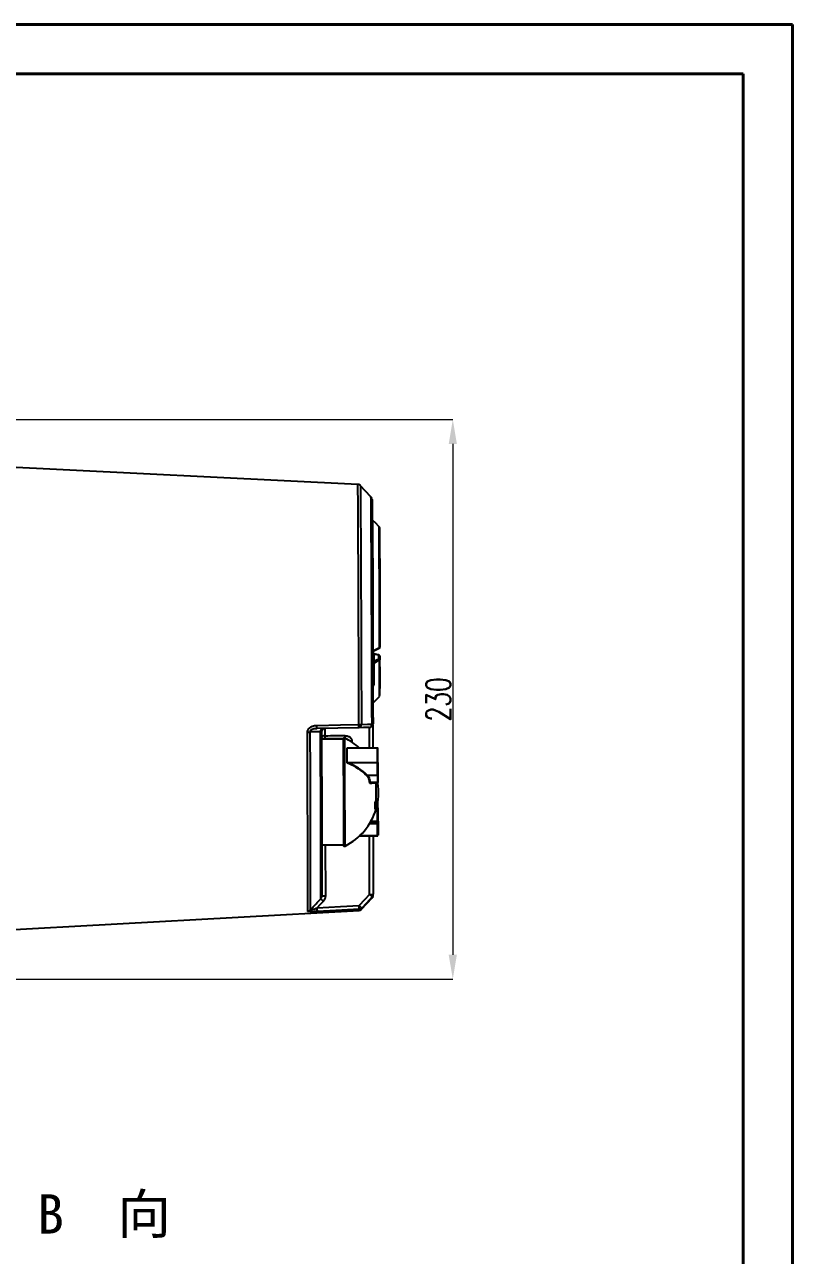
# Model space of a CAD drawing. Header units: millimetres. Extents: x 2462 to 4142, y 835 to 2023.
# Drawn here: x 3829 to 4142, y 1522 to 2023 of the extents above; entities that cross this region are included whole.
import ezdxf

# ---------------------------------------------------------------- set-up
doc = ezdxf.new("R2010")
doc.units = ezdxf.units.MM
for name, color, linetype, lineweight in [('文字', 7, 'Continuous', 13), ('标注', 3, 'Continuous', 13), ('粗实线', 7, 'Continuous', 40)]:
    doc.layers.add(name, color=color, linetype=linetype, lineweight=lineweight)
doc.styles.add('SLDTEXTSTYLE1', font='txt.shx', dxfattribs={"width": 0.7, "bigfont": 'gbcbig.shx'})
doc.styles.add('STYLE1', font='txt.shx', dxfattribs={"width": 0.8, "height": 3, "bigfont": 'hzdx.shx'})
doc.dimstyles.new('SLDDIMSTYLE12$0', dxfattribs={"dimtxt": 12, "dimasz": 10, "dimexe": 0, "dimexo": 0.0625, "dimgap": 0.875, "dimtad": 1, "dimdec": 1, "dimlfac": 1.8, "dimrnd": 1e-09, "dimzin": 12, "dimdsep": 46, "dimtxsty": 'SLDTEXTSTYLE1', "dimcen": 0.09, "dimdle": 8.16, "dimclrd": 3, "dimclre": 3, "dimadec": 0, "dimazin": 3, "dimtfac": 1, "dimtdec": 1, "dimtofl": 0, "dimtmove": 0, "dimatfit": 3, "dimfxl": 0, "dimfrac": 2, "dimtolj": 1, "dimlwd": 5, "dimlwe": 5, "dimarcsym": 0})

# ---------------------------------------------------------------- blocks, each defined once
blk = doc.blocks.new('*D38')
at = {"layer": 'Defpoints', "color": 0, "transparency": 16777216}
for p in [(3811.99, 1862.47), (3802.37, 1634.44), (4003.8, 1634.44)]:
    blk.add_point(p, dxfattribs=at)
at = {"layer": '标注', "color": 3, "lineweight": 5, "transparency": 16777216}
blk.add_line((3812.06, 1862.47), (4003.8, 1862.47), dxfattribs=at)
at = {"layer": '标注', "color": 3, "linetype": 'Continuous', "lineweight": 5, "transparency": 16777216}
for p, q in [((4003.8, 1852.47), (4003.8, 1644.44)), ((3802.43, 1634.44), (4003.8, 1634.44))]:
    blk.add_line(p, q, dxfattribs=at)
at = {"layer": '标注', "color": 3, "transparency": 16777216}
for points in [[(4002.13, 1852.47), (4005.47, 1852.47), (4003.8, 1862.47)], [(4002.13, 1644.44), (4005.47, 1644.44), (4003.8, 1634.44)]]:
    blk.add_solid(points, dxfattribs=at)
at = {"layer": '标注', "color": 0, "transparency": 16777216, "insert": (3997.92, 1748.46), "char_height": 10, "attachment_point": 5, "rotation": 90, "style": 'SLDTEXTSTYLE1'}
blk.add_mtext('\\A1;230', dxfattribs=at)

msp = doc.modelspace()

# ---------------------------------------------------------------- linework, layer by layer
at = {"color": 7, "linetype": 'Continuous', "lineweight": 25}
for p, q in [((3965.1, 1835.977), (3813.855, 1843.427)), ((3970.45, 1830.972), (3966.112, 1835.515)), ((3973.759, 1818.778), (3973.759, 1818.779)), ((3973.761, 1818.692), (3973.759, 1818.778)), ((3973.887, 1815.724), (3973.904, 1815.848)), ((3973.904, 1815.848), (3973.888, 1815.777)), ((3973.962, 1769.597), (3973.961, 1770.026)), ((3974, 1771.116), (3973.984, 1771.106)), ((3971.453, 1767.808), (3971.195, 1767.807)), ((3971.453, 1767.68), (3971.196, 1767.679)), ((3971.482, 1767.596), (3971.196, 1767.595)), ((3971.483, 1767.404), (3971.197, 1767.403)), ((3971.395, 1768.061), (3973.833, 1769.299)), ((3971.453, 1767.68), (3971.453, 1767.808)), ((3971.483, 1767.404), (3971.482, 1767.596)), ((3971.484, 1766.838), (3971.483, 1767.404)), ((3973.565, 1766.522), (3971.565, 1766.983)), ((3971.606, 1766.897), (3971.622, 1764.229)), ((3973.654, 1766.456), (3971.651, 1766.919)), ((3973.752, 1766.445), (3973.565, 1766.522)), ((3973.618, 1764.986), (3973.609, 1766.435)), ((3973.841, 1766.38), (3973.654, 1766.456)), ((3974.046, 1766.138), (3974.073, 1766.058)), ((3974.093, 1765.998), (3974.077, 1766.065)), ((3974.111, 1765.851), (3974.119, 1764.555)), ((3971.637, 1764.229), (3971.208, 1764.227)), ((3971.639, 1764.227), (3971.208, 1764.226)), ((3971.653, 1764.217), (3971.208, 1764.215)), ((3971.668, 1764.205), (3971.208, 1764.204)), ((3971.67, 1764.204), (3971.208, 1764.203)), ((3971.686, 1764.055), (3971.208, 1764.054)), ((3971.692, 1764.051), (3971.208, 1764.049)), ((3971.693, 1763.639), (3971.21, 1763.638)), ((3971.696, 1762.204), (3971.215, 1762.202)), ((3971.639, 1764.227), (3971.637, 1764.229)), ((3971.639, 1764.217), (3971.639, 1764.227)), ((3971.67, 1764.204), (3971.668, 1764.205)), ((3971.671, 1764.055), (3971.67, 1764.204)), ((3971.692, 1764.051), (3971.686, 1764.055)), ((3971.693, 1763.639), (3971.692, 1764.051)), ((3971.716, 1756.021), (3971.696, 1762.204)), ((3973.975, 1763.536), (3973.973, 1764.351)), ((3971.716, 1756.021), (3971.235, 1756.02)), ((3971.722, 1754.584), (3971.24, 1754.582)), ((3971.723, 1754.172), (3971.241, 1754.171)), ((3971.712, 1754.164), (3971.242, 1754.162)), ((3971.681, 1754.067), (3971.242, 1754.065)), ((3971.686, 1754.063), (3971.242, 1754.062)), ((3971.273, 1746.907), (3973.971, 1749.622)), ((3971.723, 1754.172), (3971.722, 1754.584)), ((3947.89, 1736.518), (3948.383, 1736.567)), ((3948.37, 1736.545), (3948.05, 1736.487)), ((3965.505, 1736.899), (3948.37, 1736.545)), ((3959.234, 1732.203), (3950.31, 1732.175)), ((3951.655, 1732.359), (3951.656, 1732.18)), ((3959.733, 1732.705), (3959.233, 1732.703)), ((3973.067, 1728.563), (3960.783, 1728.524)), ((3973.066, 1728.597), (3960.908, 1728.559)), ((3960.811, 1722.743), (3973.095, 1722.782)), ((3973.095, 1722.528), (3961.383, 1722.491)), ((3973.102, 1717.596), (3973.095, 1722.528)), ((3973.295, 1722.67), (3973.302, 1717.738)), ((3968.922, 1717.583), (3973.102, 1717.596)), ((3970.085, 1714.662), (3973.11, 1714.671)), ((3970.388, 1714.409), (3970.507, 1714.427)), ((3973.111, 1714.418), (3970.388, 1714.409)), ((3970.507, 1714.406), (3973.11, 1714.414)), ((3973.11, 1714.414), (3973.111, 1714.418)), ((3972.524, 1704.587), (3972.194, 1704.586)), ((3972.521, 1703.745), (3972.524, 1703.745)), ((3969.914, 1697.878), (3973.131, 1697.888)), ((3970.363, 1698.641), (3973.133, 1698.65)), ((3970.471, 1698.835), (3973.133, 1698.844)), ((3973.138, 1692.955), (3973.131, 1697.888)), ((3973.33, 1698.03), (3973.337, 1693.097)), ((3965.858, 1692.874), (3973.138, 1692.897)), ((3965.919, 1692.932), (3973.138, 1692.955)), ((3969.914, 1669.027), (3969.839, 1692.886)), ((3971.311, 1692.891), (3971.385, 1669.034)), ((3971.311, 1692.853), (3973.054, 1692.858)), ((3971.311, 1692.819), (3973.054, 1692.824)), ((3950.403, 1689.175), (3959.37, 1689.204)), ((3951.799, 1689.18), (3951.865, 1668.285)), ((3959.371, 1688.704), (3959.871, 1688.705)), ((3966.654, 1662.975), (3970.964, 1667.545)), ((3814.45, 1654.106), (3965.646, 1662.506))]:
    msp.add_line(p, q, dxfattribs=at)
at = {"color": 7, "linetype": 'Continuous', "lineweight": 25, "flags": 128}
for points in [[(3965.556, 1738.209), (3965.539, 1743.737), (3965.522, 1749.288), (3965.504, 1754.839), (3965.486, 1760.366), (3965.467, 1765.848), (3965.448, 1771.263), (3965.429, 1776.586), (3965.409, 1781.798), (3965.389, 1786.876), (3965.369, 1791.8), (3965.349, 1796.549), (3965.33, 1801.105), (3965.31, 1805.448), (3965.291, 1809.56), (3965.272, 1813.425), (3965.253, 1817.027), (3965.235, 1820.351), (3965.217, 1823.384), (3965.201, 1826.112), (3965.184, 1828.526), (3965.169, 1830.614), (3965.154, 1832.369), (3965.141, 1833.783), (3965.128, 1834.85), (3965.116, 1835.567), (3965.106, 1835.929), (3965.1, 1835.977)], [(3966.112, 1835.515), (3966.117, 1835.467), (3966.127, 1835.107), (3966.139, 1834.394), (3966.151, 1833.333), (3966.165, 1831.926), (3966.18, 1830.181), (3966.195, 1828.104), (3966.211, 1825.703), (3966.228, 1822.989), (3966.245, 1819.973), (3966.263, 1816.667), (3966.282, 1813.084), (3966.301, 1809.24), (3966.32, 1805.149), (3966.339, 1800.83), (3966.359, 1796.299), (3966.379, 1791.575), (3966.399, 1786.677), (3966.418, 1781.626), (3966.438, 1776.443), (3966.457, 1771.148), (3966.476, 1765.763), (3966.495, 1760.31), (3966.513, 1754.812), (3966.531, 1749.291), (3966.548, 1743.77), (3966.564, 1738.271)], [(3970.88, 1738.36), (3970.864, 1743.685), (3970.848, 1749.033), (3970.831, 1754.383), (3970.813, 1759.711), (3970.795, 1764.994), (3970.776, 1770.21), (3970.758, 1775.335), (3970.739, 1780.349), (3970.72, 1785.229), (3970.7, 1789.955), (3970.681, 1794.507), (3970.662, 1798.864), (3970.643, 1803.009), (3970.625, 1806.922), (3970.607, 1810.589), (3970.589, 1813.992), (3970.571, 1817.118), (3970.555, 1819.952), (3970.539, 1822.484), (3970.523, 1824.701), (3970.509, 1826.594), (3970.495, 1828.156), (3970.482, 1829.379), (3970.47, 1830.258), (3970.46, 1830.79), (3970.45, 1830.972)], [(3970.866, 1829.939), (3970.87, 1829.893), (3970.88, 1829.526), (3970.892, 1828.802), (3970.904, 1827.722), (3970.917, 1826.293), (3970.932, 1824.52), (3970.947, 1822.412), (3970.963, 1819.977), (3970.979, 1817.227), (3970.997, 1814.174), (3971.014, 1810.831), (3971.033, 1807.214), (3971.051, 1803.338), (3971.07, 1799.221), (3971.089, 1794.881), (3971.109, 1790.338), (3971.128, 1785.611), (3971.147, 1780.722), (3971.166, 1775.693), (3971.185, 1770.547), (3971.204, 1765.305), (3971.222, 1759.991), (3971.24, 1754.63), (3971.257, 1749.245), (3971.274, 1743.86), (3971.29, 1738.499)], [(3971.043, 1821.487), (3971.051, 1820.982), (3971.06, 1820.098), (3971.07, 1818.844), (3971.081, 1817.232), (3971.093, 1815.28), (3971.106, 1813.008), (3971.118, 1810.438), (3971.132, 1807.598), (3971.145, 1804.517), (3971.159, 1801.226), (3971.172, 1797.761), (3971.186, 1794.155), (3971.199, 1790.448), (3971.211, 1786.676), (3971.223, 1782.88), (3971.235, 1779.098), (3971.245, 1775.369), (3971.255, 1771.732), (3971.263, 1768.225)], [(3973.759, 1818.778), (3972.238, 1820.295), (3971.043, 1821.487)], [(3973.961, 1770.026), (3973.954, 1772.837), (3973.945, 1776.193), (3973.936, 1779.632), (3973.925, 1783.117), (3973.914, 1786.615), (3973.902, 1790.089), (3973.89, 1793.503), (3973.878, 1796.823), (3973.866, 1800.016), (3973.853, 1803.047), (3973.841, 1805.888), (3973.828, 1808.508), (3973.816, 1810.88), (3973.805, 1812.982), (3973.794, 1814.791), (3973.784, 1816.288), (3973.775, 1817.459), (3973.766, 1818.292), (3973.761, 1818.692)], [(3973.906, 1818.427), (3973.914, 1817.909), (3973.923, 1817.009), (3973.933, 1815.737), (3973.944, 1814.108), (3973.955, 1812.14), (3973.967, 1809.855), (3973.98, 1807.28), (3973.993, 1804.443), (3974.006, 1801.378), (3974.019, 1798.118), (3974.032, 1794.7), (3974.045, 1791.165), (3974.057, 1787.551), (3974.069, 1783.899), (3974.08, 1780.252), (3974.09, 1776.651), (3974.099, 1773.136), (3974.108, 1769.747)], [(3971.263, 1768.225), (3972.775, 1768.993), (3973.962, 1769.597)], [(3973.609, 1766.435), (3972.487, 1766.694), (3971.606, 1766.897)], [(3971.692, 1764.008), (3972.741, 1764.54), (3973.618, 1764.986)], [(3973.752, 1766.445), (3973.752, 1766.445), (3973.754, 1766.44), (3973.753, 1766.431), (3973.75, 1766.422)], [(3973.973, 1764.351), (3972.462, 1763.585), (3971.694, 1763.195)], [(3944.667, 1662.146), (3944.674, 1663.079), (3944.679, 1664.361), (3944.683, 1665.987), (3944.686, 1667.95), (3944.688, 1670.243), (3944.688, 1672.857), (3944.687, 1675.78), (3944.685, 1679), (3944.681, 1682.506), (3944.677, 1686.282), (3944.671, 1690.313), (3944.663, 1694.583), (3944.655, 1699.074), (3944.645, 1703.769), (3944.635, 1708.648), (3944.623, 1713.691), (3944.61, 1718.879), (3944.597, 1724.189), (3944.582, 1729.601), (3944.567, 1735.092)], [(3945.575, 1735.169), (3945.591, 1729.708), (3945.605, 1724.325), (3945.619, 1719.042), (3945.631, 1713.883), (3945.643, 1708.866), (3945.653, 1704.013), (3945.663, 1699.343), (3945.671, 1694.875), (3945.678, 1690.628), (3945.684, 1686.618), (3945.689, 1682.862), (3945.693, 1679.375), (3945.695, 1676.172), (3945.696, 1673.264), (3945.696, 1670.665), (3945.694, 1668.384), (3945.691, 1666.431), (3945.687, 1664.813), (3945.682, 1663.538), (3945.675, 1662.611)], [(3948.421, 1737.851), (3958.016, 1738.051), (3965.556, 1738.209)], [(3949.985, 1667.214), (3949.991, 1668.172), (3949.996, 1669.486), (3950, 1671.149), (3950.002, 1673.156), (3950.003, 1675.497), (3950.003, 1678.162), (3950.002, 1681.139), (3949.999, 1684.415), (3949.995, 1687.976), (3949.99, 1691.805), (3949.983, 1695.887), (3949.976, 1700.203), (3949.967, 1704.734), (3949.957, 1709.461), (3949.945, 1714.362), (3949.933, 1719.416), (3949.92, 1724.601), (3949.906, 1729.894), (3949.891, 1735.272)], [(3950.301, 1735.117), (3950.316, 1729.842), (3950.33, 1724.652), (3950.343, 1719.568), (3950.355, 1714.612), (3950.366, 1709.807), (3950.376, 1705.172), (3950.384, 1700.729), (3950.392, 1696.496), (3950.398, 1692.492), (3950.403, 1688.734), (3950.407, 1685.238), (3950.41, 1682.021), (3950.411, 1679.094), (3950.412, 1676.473), (3950.411, 1674.167), (3950.408, 1672.186), (3950.404, 1670.54), (3950.4, 1669.236), (3950.393, 1668.278)], [(3969.821, 1736.994), (3967.404, 1736.941), (3965.505, 1736.899)], [(3966.564, 1738.271), (3968.981, 1738.321), (3970.88, 1738.36)], [(3959.378, 1695.147), (3959.374, 1697.264), (3959.37, 1699.602), (3959.364, 1702.122), (3959.357, 1704.783), (3959.349, 1707.541), (3959.341, 1710.351), (3959.332, 1713.167), (3959.322, 1715.942), (3959.312, 1718.632), (3959.302, 1721.191), (3959.292, 1723.578), (3959.282, 1725.753), (3959.273, 1727.682), (3959.264, 1729.331), (3959.255, 1730.675), (3959.247, 1731.691), (3959.24, 1732.362), (3959.235, 1732.678), (3959.23, 1732.633), (3959.226, 1732.228), (3959.226, 1732.203)], [(3959.878, 1695.149), (3959.874, 1697.266), (3959.87, 1699.604), (3959.864, 1702.124), (3959.857, 1704.784), (3959.849, 1707.543), (3959.841, 1710.353), (3959.832, 1713.168), (3959.822, 1715.944), (3959.812, 1718.633), (3959.802, 1721.192), (3959.792, 1723.579), (3959.782, 1725.755), (3959.773, 1727.683), (3959.764, 1729.333), (3959.755, 1730.677), (3959.747, 1731.693), (3959.74, 1732.364), (3959.735, 1732.68), (3959.733, 1732.705)], [(3962.68, 1731.436), (3962.391, 1731.41), (3962.152, 1731.354)], [(3962.68, 1731.436), (3962.68, 1731.214), (3962.68, 1731.01)], [(3959.28, 1725.906), (3959.29, 1723.837), (3959.3, 1721.553), (3959.31, 1719.09), (3959.319, 1716.49), (3959.329, 1713.794), (3959.338, 1711.048), (3959.346, 1708.296), (3959.354, 1705.584), (3959.361, 1702.956), (3959.367, 1700.455), (3959.371, 1698.122), (3959.375, 1695.996), (3959.378, 1694.111), (3959.379, 1692.499), (3959.379, 1691.186), (3959.378, 1690.193), (3959.375, 1689.537), (3959.371, 1689.228), (3959.37, 1689.204)], [(3973.295, 1722.67), (3973.291, 1722.692), (3973.279, 1722.713), (3973.261, 1722.732), (3973.236, 1722.749), (3973.206, 1722.763), (3973.171, 1722.773), (3973.134, 1722.78), (3973.095, 1722.782)], [(3959.362, 1689.204), (3959.366, 1688.842), (3959.372, 1688.706), (3959.376, 1688.932), (3959.379, 1689.515), (3959.38, 1690.446), (3959.381, 1691.71), (3959.38, 1693.286), (3959.378, 1695.147)], [(3951.047, 1666.197), (3949.643, 1664.697), (3948.54, 1663.518)], [(3948.54, 1663.518), (3958.096, 1664.034), (3965.605, 1664.44)], [(3965.605, 1664.44), (3968.018, 1667.009), (3969.914, 1669.027)], [(3970.977, 1668.006), (3968.564, 1665.437), (3966.668, 1663.418)], [(3965.66, 1662.952), (3956.103, 1662.435), (3948.595, 1662.03)]]:
    msp.add_lwpolyline(points, dxfattribs=at)
at = {"color": 7, "linetype": 'Continuous', "lineweight": 25}
for centre, radius, start, end in [((3971.394, 1821.841), 0.498, 207.63332, 225.27914), ((3973.406, 1818.425), 0.5, 1.28536, 45.07005), ((3973.409, 1818.425), 0.497, 0.19003, 45.31573), ((3973.608, 1769.745), 0.5, 296.91867, 0.13413), ((3973.916, 1769.787), 0.196, 283.71394, 348.13002), ((3971.418, 1767.857), 0.399, 112.83091, 124.21511), ((3971.56, 1766.935), 0.0479, 83.74126, 147.0761), ((3971.646, 1766.872), 0.0477, 83.92966, 147.55673), ((3973.538, 1766.466), 0.063, 3.63121, 63.88972), ((3973.649, 1766.409), 0.0476, 83.84488, 147.59455), ((3973.651, 1764.517), 0.469, 4.54377, 94.02281), ((3973.254, 1764.365), 0.719, 358.86991, 59.64306), ((3973.845, 1766.352), 0.0279, 97.94143, 149.54505), ((3973.666, 1769.548), 0.3, 303.85814, 9.3389), ((2589.757, 1756.964), 1384.234, 359.696137, 0.272064), ((3973.87, 1764.578), 0.25, 294.42821, 354.57101), ((2527.575, 1757.482), 1446.561, 359.702715, 0.280129), ((3566.627, 1751.344), 404.67, 359.37169, 0.38526), ((3944.555, 1741.815), 6.723, 270.09715, 278.72537), ((3942.445, 1737.43), 5.99, 351.50995, 4.0377), ((3951.239, 1735.314), 1.349, 110.60806, 181.75904), ((3951.801, 1735.122), 1.5, 92.526, 180.18004), ((4281.165, 1734.342), 329.487, 179.60436, 180.11953), ((3965.271, 1738.175), 1.297, 280.39431, 4.25172), ((3959.563, 1737.785), 6.008, 351.51875, 4.04071), ((3965.54, 1746.652), 8.443, 270.10821, 276.9699), ((4675.258, 1732.492), 705.533, 179.629534, 180.317166), ((3969.79, 1738.494), 1.5, 271.18021, 0.18005), ((3969.588, 1738.268), 1.295, 280.33747, 4.04915), ((3970.917, 1738.925), 0.566, 266.27688, 311.20427), ((6158.871, 1734.392), 2187.672, 179.905838, 180.153805), ((3951.656, 1732.151), 1.504, 89.13717, 153.69245), ((3952.861, 1269.32), 463.04, 90.14924, 90.3158), ((3975.714, 1732.573), 24.06, 177.42275, 180.51082), ((3390.272, 1724.904), 569.01, 0.10091, 0.73501), ((3949.02, 1710.671), 24.5, 46.94816, 64.07123), ((3981.836, 1732.661), 22.076, 177.38202, 179.92067), ((-385.442, 1704.512), 4346.196, 0.240517, 0.316818), ((3960.782, 1728.757), 0.233, 246.19428, 270.36342), ((-380.442, 1704.519), 4341.291, 0.240517, 0.316818), ((3973.067, 1728.397), 0.2, 0.32598, 90.18017), ((3971.19, 1728.564), 1.876, 359.97869, 1.02518), ((3973.083, 1728.379), 0.185, 5.96513, 95.04688), ((-368.158, 1704.558), 4341.291, 0.240517, 0.316818), ((-327.574, 1704.616), 4300.907, 0.240517, 0.316818), ((3960.808, 1723.074), 0.331, 253.69153, 270.46189), ((3961.767, 1722.191), 0.488, 141.94762, 172.36089), ((3952.785, 1701.026), 22.868, 45.68057, 68.18413), ((3952.815, 1701.088), 23.054, 45.68057, 68.18413), ((3873.808, 1722.359), 99.288, 0.09762, 0.24383), ((3973.12, 1722.705), 0.178, 262.10137, 348.8537), ((3969.057, 1717.309), 0.305, 116.15378, 165.29826), ((3970.056, 1715.126), 0.466, 252.41962, 273.65743), ((3973.127, 1717.772), 0.178, 262.10137, 348.8537), ((5419.687, 1720.028), 1446.587, 180.096354, 180.21219), ((3973.157, 1714.446), 0.23, 48.52058, 101.81283), ((3931.297, 1714.466), 41.814, 359.93393, 0.28124), ((3973.11, 1714.618), 0.2, 270.16772, 356.83552), ((5516.326, 1720.333), 1543.026, 180.096354, 180.21219), ((3973.11, 1714.618), 0.2, 356.84659, 0.20755), ((3970.408, 1714.215), 0.196, 95.93377, 190.01694), ((252.732, 1699.041), 3719.797, 0.129, 0.235655), ((2377.122, 1705.595), 1595.403, 359.933575, 0.316668), ((3949.023, 1710.671), 24.5, 343.57891, 8.88875), ((3959.624, 1712.561), 13.884, 334.12144, 338.24842), ((3960.601, 1705.071), 11.604, 353.08133, 7.08203), ((3959.628, 1709.733), 13.884, 334.12144, 338.24842), ((3943.888, 1704.268), 28.637, 358.95298, 0.63818), ((1419.038, 1691.909), 2554.105, 0.155568, 0.319491), ((3973.094, 1706.876), 0.2, 0.18518, 39.78097), ((2872.911, 1697.512), 1100.422, 0.069702, 0.487633), ((3949.02, 1710.671), 24.5, 296.28912, 343.57891), ((3377.656, 1692.512), 582.227, 359.625336, 0.259447), ((4184.519, 1698.317), 211.389, 179.90987, 180.11636), ((3973.155, 1698.064), 0.178, 262.10137, 348.8537), ((3973.133, 1698.85), 0.2, 270.18017, 0.17727), ((3973.178, 1700.532), 1.689, 268.48334, 275.26287), ((3950.269, 1698.715), 22.864, 359.83553, 0.32193), ((4212.437, 1698.5), 239.107, 179.92458, 180.11269), ((3973.053, 1693.024), 0.2, 270.18017, 325.36147), ((3973.056, 1693.081), 0.223, 269.51517, 307.36758), ((3971.178, 1692.846), 1.876, 359.33516, 0.38166), ((3973.137, 1693.097), 0.2, 270.18017, 0.08168), ((3973.162, 1693.132), 0.178, 262.10137, 348.8537), ((3968.956, 1692.93), 4.182, 359.54107, 0.34371), ((3976.229, 1693.58), 37.201, 225.13172, 227.39723), ((3952.394, 1384.025), 284.261, 90.10667, 90.40321), ((3941.251, 1662.8), 24.409, 0.35649, 3.85266), ((3941.871, 1638.697), 35.014, 44.91284, 47.32563), ((3969.385, 1953.287), 284.261, 270.10667, 270.40321), ((3946.009, 1643.093), 35.272, 44.93675, 47.33134), ((3965.129, 1667.943), 5.848, 356.10113, 0.61834), ((3969.899, 1669.03), 1.487, 316.48878, 0.16621), ((3944.586, 1663.65), 1.506, 273.10428, 316.36012), ((3924.07, 1661.873), 24.526, 0.36598, 3.8446), ((3960.514, 1662.887), 5.146, 355.75996, 0.72241), ((3965.577, 1664.453), 1.503, 273.13738, 316.50263), ((3961.246, 1663.359), 5.422, 355.93834, 0.62073)]:
    msp.add_arc(centre, radius, start, end, dxfattribs=at)
msp.add_ellipse((3950.121, 1714.167), major_axis=(601.269, 1.918), ratio=0.0302472, start_param=1.5555539, end_param=1.568148, dxfattribs=at)
for points, knots in [([(3966.204, 1835.391), (3966.18, 1835.426), (3966.075, 1835.587), (3965.756, 1835.808), (3965.388, 1835.974), (3965.154, 1835.96), (3965.098, 1835.956)], [0, 0, 0, 0, 0.101701, 0.4630775, 0.8709298, 1, 1, 1, 1]), ([(3970.818, 1830.304), (3970.809, 1830.339), (3970.788, 1830.426), (3970.678, 1830.674), (3970.564, 1830.883), (3970.453, 1830.969), (3970.452, 1830.969)], [0, 0, 0, 0, 0.2140481, 0.5278285, 0.9971786, 1, 1, 1, 1]), ([(3971.606, 1766.897), (3971.535, 1766.927), (3971.427, 1766.973), (3971.296, 1767.079), (3971.242, 1767.143), (3971.216, 1767.173)], [0, 0, 0, 0, 0.4990701, 0.7628027, 1, 1, 1, 1]), ([(3971.387, 1768.059), (3971.386, 1768.058), (3971.367, 1768.043), (3971.335, 1768.044), (3971.295, 1768.06), (3971.271, 1768.109), (3971.263, 1768.169), (3971.263, 1768.206), (3971.263, 1768.225)], [0, 0, 0, 0, 0.0266416, 0.3107592, 0.5686319, 0.7926687, 0.8961656, 1, 1, 1, 1]), ([(3973.82, 1766.366), (3973.789, 1766.381), (3973.721, 1766.414), (3973.649, 1766.427), (3973.609, 1766.435)], [0, 0, 0, 0, 0.4553313, 1, 1, 1, 1]), ([(3974.111, 1765.851), (3974.106, 1765.912), (3974.097, 1766.016), (3974.034, 1766.162), (3973.948, 1766.283), (3973.861, 1766.34), (3973.82, 1766.366)], [0, 0, 0, 0, 0.2946467, 0.5012456, 0.7664226, 1, 1, 1, 1]), ([(3973.82, 1766.313), (3973.861, 1766.29), (3973.948, 1766.239), (3974.034, 1766.131), (3974.097, 1765.999), (3974.106, 1765.906), (3974.111, 1765.851)], [0, 0, 0, 0, 0.23328382, 0.49876095, 0.70346803, 1, 1, 1, 1]), ([(3974.086, 1766.021), (3974.089, 1766.012), (3974.109, 1765.957), (3974.11, 1765.899), (3974.111, 1765.851)], [0, 0, 0, 0, 0.1722731, 1, 1, 1, 1]), ([(3971.696, 1762.204), (3971.696, 1762.361), (3971.695, 1762.674), (3971.694, 1763.072), (3971.693, 1763.354), (3971.693, 1763.54), (3971.693, 1763.599), (3971.693, 1763.639)], [0, 0, 0, 0, 0.2497875, 0.4986891, 0.623422, 0.7479725, 1, 1, 1, 1]), ([(3971.722, 1754.584), (3971.721, 1754.624), (3971.721, 1754.684), (3971.72, 1754.866), (3971.718, 1755.294), (3971.717, 1755.698), (3971.716, 1756.021)], [0, 0, 0, 0, 0.25077927, 0.37643473, 0.50023154, 1, 1, 1, 1]), ([(3944.567, 1735.092), (3944.586, 1735.3), (3944.626, 1735.73), (3944.941, 1736.31), (3945.373, 1736.814), (3946.07, 1737.32), (3947.098, 1737.748), (3947.968, 1737.816), (3948.421, 1737.851)], [0, 0, 0, 0, 0.1205701, 0.248545, 0.3726337, 0.5008274, 0.7400783, 1, 1, 1, 1]), ([(3948.05, 1736.487), (3947.533, 1736.446), (3946.875, 1736.393), (3946.154, 1736.036), (3945.837, 1735.801), (3945.648, 1735.552), (3945.575, 1735.333), (3945.575, 1735.224), (3945.575, 1735.169)], [0, 0, 0, 0, 0.5168691, 0.6577958, 0.7847213, 0.8953344, 0.9472064, 1, 1, 1, 1]), ([(3949.891, 1735.272), (3949.085, 1735.253), (3947.647, 1735.219), (3946.208, 1735.185), (3945.575, 1735.169)], [0, 0, 0, 0, 0.5600002, 1, 1, 1, 1]), ([(3950.301, 1735.117), (3950.279, 1735.151), (3950.239, 1735.212), (3949.998, 1735.254), (3949.891, 1735.272)], [0, 0, 0, 0, 0.5527153, 1, 1, 1, 1]), ([(3950.295, 1735.141), (3950.303, 1735.251), (3950.319, 1735.47), (3950.426, 1735.777), (3950.574, 1736.042), (3950.741, 1736.253), (3950.879, 1736.402), (3950.951, 1736.485), (3950.932, 1736.508), (3950.926, 1736.516)], [0, 0, 0, 0, 0.1529603, 0.3060529, 0.4563771, 0.6043458, 0.7547927, 0.9159649, 1, 1, 1, 1]), ([(3951.679, 1733.655), (3953.191, 1733.658), (3955.893, 1733.663), (3958.594, 1733.668), (3959.783, 1733.67)], [0, 0, 0, 0, 0.56, 1, 1, 1, 1]), ([(3959.783, 1733.67), (3960.001, 1733.661), (3960.448, 1733.643), (3961.056, 1733.494), (3961.59, 1733.277), (3962.135, 1732.904), (3962.595, 1732.306), (3962.651, 1731.735), (3962.68, 1731.436)], [0, 0, 0, 0, 0.12205466, 0.24949049, 0.37396694, 0.50097881, 0.73949032, 1, 1, 1, 1]), ([(3960.687, 1728.544), (3960.69, 1728.556), (3960.694, 1728.583), (3960.741, 1728.609), (3960.847, 1728.617), (3960.968, 1728.598), (3961.058, 1728.566), (3961.075, 1728.56)], [0, 0, 0, 0, 0.11482847, 0.25663761, 0.47941479, 0.89645107, 1, 1, 1, 1]), ([(3960.907, 1728.558), (3960.881, 1728.558), (3960.838, 1728.557), (3960.8, 1728.546), (3960.785, 1728.535), (3960.784, 1728.528), (3960.783, 1728.524)], [0, 0, 0, 0, 0.492084, 0.7950022, 0.8791257, 1, 1, 1, 1]), ([(3961.283, 1722.255), (3961.168, 1722.31), (3960.993, 1722.393), (3960.816, 1722.549), (3960.744, 1722.651), (3960.718, 1722.712), (3960.716, 1722.746), (3960.716, 1722.756)], [0, 0, 0, 0, 0.4935098, 0.7465115, 0.851032, 0.9564885, 1, 1, 1, 1]), ([(3960.811, 1722.743), (3960.812, 1722.738), (3960.813, 1722.727), (3960.824, 1722.708), (3960.849, 1722.683), (3960.92, 1722.635), (3961.1, 1722.558), (3961.268, 1722.518), (3961.383, 1722.491)], [0, 0, 0, 0, 0.0275852, 0.0617297, 0.104186, 0.1954073, 0.4521438, 1, 1, 1, 1]), ([(3969.915, 1714.682), (3969.912, 1714.748), (3969.895, 1715.112), (3969.747, 1715.799), (3969.353, 1716.697), (3968.972, 1717.141), (3968.762, 1717.386)], [0, 0, 0, 0, 0.06404267, 0.35441194, 0.64307395, 1, 1, 1, 1]), ([(3968.922, 1717.583), (3969.135, 1717.317), (3969.52, 1716.834), (3969.917, 1715.864), (3970.065, 1715.125), (3970.082, 1714.733), (3970.085, 1714.662)], [0, 0, 0, 0, 0.3540546, 0.64277104, 0.9353249, 1, 1, 1, 1]), ([(3970.216, 1714.181), (3970.182, 1714.19), (3970.117, 1714.207), (3970.026, 1714.311), (3969.961, 1714.44), (3969.924, 1714.571), (3969.918, 1714.647), (3969.915, 1714.682)], [0, 0, 0, 0, 0.257956, 0.4849143, 0.7035846, 0.8642778, 1, 1, 1, 1]), ([(3970.085, 1714.662), (3970.088, 1714.644), (3970.095, 1714.603), (3970.134, 1714.536), (3970.2, 1714.473), (3970.29, 1714.422), (3970.354, 1714.414), (3970.388, 1714.409)], [0, 0, 0, 0, 0.11321608, 0.25761818, 0.47541861, 0.71851805, 1, 1, 1, 1]), ([(3971.156, 1714.408), (3971.123, 1714.374), (3970.898, 1714.143), (3970.53, 1714.163), (3970.216, 1714.181)], [0, 0, 0, 0, 0.1472836, 1, 1, 1, 1]), ([(3945.675, 1662.611), (3946.48, 1663.47), (3947.917, 1665.004), (3949.353, 1666.539), (3949.985, 1667.214)], [0, 0, 0, 0, 0.55999994, 1, 1, 1, 1]), ([(3949.985, 1667.214), (3950.09, 1667.355), (3950.258, 1667.578), (3950.374, 1667.954), (3950.387, 1668.167), (3950.393, 1668.278)], [0, 0, 0, 0, 0.4488466, 0.7117862, 1, 1, 1, 1]), ([(3951.865, 1668.285), (3951.818, 1667.852), (3951.736, 1667.077), (3951.258, 1666.467), (3951.047, 1666.197)], [0, 0, 0, 0, 0.5586895, 1, 1, 1, 1]), ([(3971.006, 1667.603), (3971.059, 1667.666), (3971.172, 1667.801), (3971.269, 1668.015), (3971.323, 1668.183), (3971.348, 1668.297), (3971.363, 1668.395), (3971.371, 1668.479), (3971.376, 1668.564), (3971.38, 1668.693), (3971.383, 1668.888), (3971.385, 1669.01)], [0, 0, 0, 0, 0.0283239, 0.0602959, 0.0849226, 0.10783, 0.139429, 0.2006973, 0.3189648, 0.5737135, 1, 1, 1, 1]), ([(3948.595, 1662.03), (3948.151, 1662.009), (3947.268, 1661.966), (3946.218, 1661.953), (3945.496, 1661.971), (3945.054, 1662.007), (3944.73, 1662.063), (3944.688, 1662.119), (3944.667, 1662.146)], [0, 0, 0, 0, 0.25083619, 0.49912261, 0.62735457, 0.75134888, 0.87955784, 1, 1, 1, 1]), ([(3945.675, 1662.611), (3945.676, 1662.601), (3945.678, 1662.582), (3945.756, 1662.575), (3945.953, 1662.612), (3946.278, 1662.703), (3947.118, 1662.974), (3947.901, 1663.273), (3948.54, 1663.518)], [0, 0, 0, 0, 0.0472872, 0.0939884, 0.1941558, 0.3091639, 0.4362361, 1, 1, 1, 1]), ([(3965.649, 1662.53), (3965.721, 1662.528), (3965.959, 1662.522), (3966.306, 1662.685), (3966.592, 1662.889), (3966.696, 1663.031), (3966.723, 1663.068)], [0, 0, 0, 0, 0.1708167, 0.5659714, 0.8875995, 1, 1, 1, 1])]:
    msp.add_open_spline(points, degree=3, knots=knots, dxfattribs=at)
at = {"layer": '粗实线'}
for p, q in [((4142.221, 2023.282), (2462.221, 2023.282)), ((4142.221, 835.282), (4142.221, 2023.282)), ((4122.221, 2003.282), (2562.221, 2003.282)), ((4122.221, 855.282), (4122.221, 2003.282))]:
    msp.add_line(p, q, dxfattribs=at)

# ---------------------------------------------------------------- texts
at = {"layer": '文字', "insert": (3861.633, 1537.972), "char_height": 16, "width": 240, "attachment_point": 5, "style": 'STYLE1'}
msp.add_mtext('\\pt176;{\\fSimSun|b0|i0|c134|p2;\\W1;B  向}', dxfattribs=at)

# ---------------------------------------------------------------- dimensions: what is measured, and where the dimension line sits
at = {"layer": '标注'}
dim = msp.add_linear_dim(base=(4003.799, 1634.444), p1=(3811.994, 1862.472), p2=(3802.37, 1634.444), angle=90, text='230', dimstyle='SLDDIMSTYLE12$0', override={"dimtxt": 10, "dimtdec": 3, "dimtzin": 0}, dxfattribs=at)
dim.commit()
dim.dimension.update_dxf_attribs({"geometry": '*D38', "text_midpoint": (3997.924, 1748.458)})

doc.saveas('drawing.dxf')
